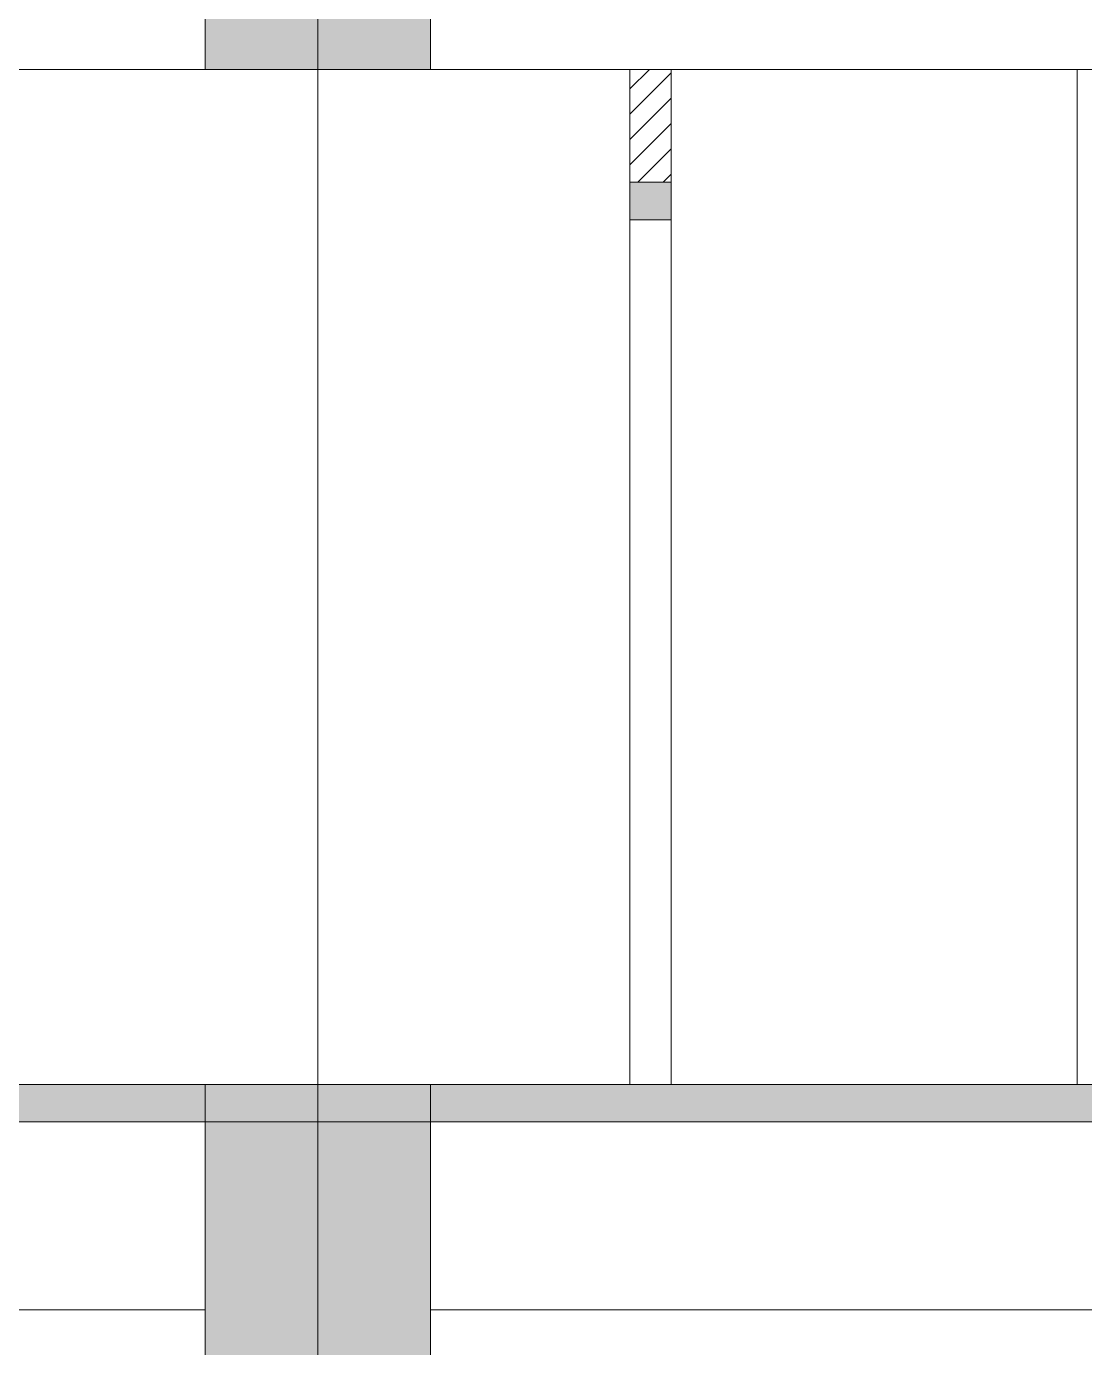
# Model space of a CAD drawing. Header units: millimetres. Extents: x 485872 to 486142, y -52344 to -52207.
# Drawn here: x 486114.264 to 486117.079, y -52303.577 to -52300.062 of the extents above; entities that cross this region are included whole.
import ezdxf

# ---------------------------------------------------------------- set-up
doc = ezdxf.new("R2010")
doc.units = ezdxf.units.MM
doc.header["$LTSCALE"] = 15
doc.linetypes.add('DASHDOTX2', pattern=[50.8, 25.4, -12.7, 0, -12.7])

msp = doc.modelspace()

# ---------------------------------------------------------------- hatches: boundary and pattern name
at = {"linetype": 'Continuous', "lineweight": 13}
h = msp.add_hatch(color=256, dxfattribs=at)
h.dxf.hatch_style = 1
h.paths.add_polyline_path([(486114.7389, -52300.1766), (486115.3389, -52300.1766), (486115.3389, -52299.3766), (486114.7389, -52299.3766)])
at = {"linetype": 'Continuous', "lineweight": 13, "true_color": 0xb64b2b}
h = msp.add_hatch(dxfattribs=at)
h.set_pattern_fill('ANSI31', color=15, scale=0.015)
h.set_pattern_definition([(45, (485386.416567, -52301.337264), (-0.0336759605, 0.0336759605), [])])
h.paths.add_polyline_path([(486095.9589, -52302.0766), (486095.7389, -52302.0766), (486095.7389, -52302.8766), (486095.9589, -52302.8766)])
h.paths.add_polyline_path([(486095.9589, -52300.1766), (486095.7389, -52300.1766), (486095.7389, -52300.3766), (486095.7889, -52300.3766), (486095.9589, -52300.3766)])
h.paths.add_polyline_path([(486099.5389, -52300.1766), (486099.4289, -52300.1766), (486099.4289, -52302.8766), (486099.5389, -52302.8766)])
h.paths.add_polyline_path([(486107.2089, -52300.1766), (486107.0989, -52300.1766), (486107.0989, -52300.4766), (486107.2089, -52300.4766)])
h.paths.add_polyline_path([(486115.9789, -52300.1766), (486115.8689, -52300.1766), (486115.8689, -52300.4766), (486115.9789, -52300.4766)])
h.paths.add_polyline_path([(486123.6489, -52300.1766), (486123.5389, -52300.1766), (486123.5389, -52302.8766), (486123.6489, -52302.8766)])
h.paths.add_polyline_path([(486127.3389, -52302.0766), (486127.2889, -52302.0766), (486127.1189, -52302.0766), (486127.1189, -52302.8766), (486127.3389, -52302.8766)])
h.paths.add_polyline_path([(486127.3389, -52300.1766), (486127.1189, -52300.1766), (486127.1189, -52300.3766), (486127.3389, -52300.3766)])
at = {"linetype": 'Continuous', "lineweight": 13}
h = msp.add_hatch(color=256, dxfattribs=at)
h.dxf.hatch_style = 1
h.paths.add_polyline_path([(486115.9789, -52300.4766), (486115.8689, -52300.4766), (486115.8689, -52300.5766), (486115.9789, -52300.5766)])
h = msp.add_hatch(color=256, dxfattribs=at)
h.dxf.hatch_style = 1
h.paths.add_polyline_path([(486095.7389, -52302.8766), (486095.7389, -52302.9766), (486127.3389, -52302.9766), (486127.3389, -52303.0766), (486127.3389, -52302.8766)])
h = msp.add_hatch(color=256, dxfattribs=at)
h.dxf.hatch_style = 1
h.paths.add_polyline_path([(486114.7389, -52303.6766), (486115.3389, -52303.6766), (486115.3389, -52302.8766), (486114.7389, -52302.8766)])

# ---------------------------------------------------------------- linework, layer by layer
at = {"color": 6, "linetype": 'DASHDOTX2', "lineweight": 13}
msp.add_line((486115.0389, -52285.0766), (486115.0389, -52307.1766), dxfattribs=at)
at = {"linetype": 'Continuous', "lineweight": 13}
for points in [[(486114.7389, -52300.1766), (486115.3389, -52300.1766), (486115.3389, -52299.3766), (486114.7389, -52299.3766)], [(486115.8689, -52302.8766), (486115.9789, -52302.8766), (486115.9789, -52300.1766), (486115.8689, -52300.1766)], [(486115.9789, -52300.5766), (486115.8689, -52300.5766), (486115.8689, -52300.4766), (486115.9789, -52300.4766)], [(486114.7389, -52303.6766), (486115.3389, -52303.6766), (486115.3389, -52302.8766), (486114.7389, -52302.8766)]]:
    msp.add_lwpolyline(points, close=True, dxfattribs=at)
for points in [[(486108.3389, -52300.1766), (486114.7389, -52300.1766)], [(486115.3389, -52300.1766), (486120.7389, -52300.1766)], [(486117.0589, -52302.8766), (486117.0589, -52300.1766)], [(486095.7389, -52302.8766), (486127.3389, -52302.8766), (486127.3389, -52303.0766), (486127.3389, -52303.0766), (486127.3389, -52302.9766), (486095.7389, -52302.9766)], [(486108.3389, -52303.4766), (486114.7389, -52303.4766)], [(486115.3389, -52303.4766), (486120.7389, -52303.4766)]]:
    msp.add_lwpolyline(points, dxfattribs=at)

doc.saveas('drawing.dxf')
